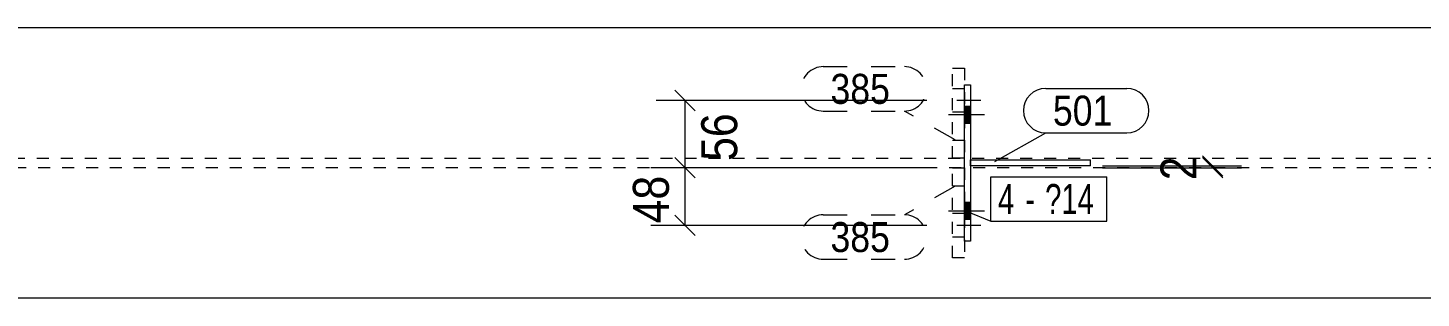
# Model space of a CAD drawing. Header units: millimetres. Extents: x 2 to 1174, y 1 to 825.
# Drawn here: x 702.1 to 818.3, y 608.4 to 630.9 of the extents above; entities that cross this region are included whole.
import ezdxf

# ---------------------------------------------------------------- set-up
doc = ezdxf.new("R2010")
doc.units = ezdxf.units.MM
for name, pattern in [('XKITLINE00', [0]), ('XKITLINE01', [4, 1, -1, 1, -1]), ('XKITLINE02', [4, 2, -2])]:
    doc.linetypes.add(name, pattern=pattern)
for name, color, linetype, lineweight in [('Bolt', 3, 'Continuous', 0), ('BoltMark', 7, 'Continuous', 0), ('Dimensions', 7, 'Continuous', 0), ('Part', 2, 'Continuous', 0), ('PartMark', 7, 'Continuous', 0)]:
    doc.layers.add(name, color=color, linetype=linetype, lineweight=lineweight)
doc.styles.add('ARIAL', font='ARIAL.TTF')
doc.styles.add('ARIAL_NARROW', font='ARIALN.TTF')

# ---------------------------------------------------------------- blocks, each defined once
blk = doc.blocks.new('*A110')
at = {"layer": 'Part', "color": 7, "linetype": 'XKITLINE01', "lineweight": 0}
for p, q in [((779.24, 620.09), (779.24, 627.59)), ((779.24, 627.59), (780.24, 627.59)), ((780.24, 627.59), (780.24, 620.09)), ((779.24, 621.59), (780.24, 621.59)), ((780.24, 620.09), (779.24, 620.09))]:
    blk.add_line(p, q, dxfattribs=at)
blk = doc.blocks.new('*A111')
at = {"layer": 'Part', "color": 7, "linetype": 'XKITLINE01', "lineweight": 0}
for p, q in [((779.24, 611.79), (779.24, 619.29)), ((779.24, 619.29), (780.24, 619.29)), ((780.24, 619.29), (780.24, 611.79)), ((779.24, 617.79), (780.24, 617.79)), ((780.24, 611.79), (779.24, 611.79))]:
    blk.add_line(p, q, dxfattribs=at)
blk = doc.blocks.new('*A112')
at = {"layer": 'Part', "color": 2, "linetype": 'XKITLINE00', "lineweight": 0}
for p, q in [((780.74, 619.94), (790.74, 619.94)), ((790.74, 619.44), (780.74, 619.44)), ((790.74, 619.44), (790.74, 619.94))]:
    blk.add_line(p, q, dxfattribs=at)
at = {"layer": 'Part', "color": 7, "linetype": 'XKITLINE01', "lineweight": 0}
blk.add_line((780.74, 619.44), (780.74, 619.94), dxfattribs=at)
blk.add_line((780.74, 619.44), (780.74, 619.94), dxfattribs=at)
blk = doc.blocks.new('*A113')
at = {"layer": 'Part', "color": 2, "linetype": 'XKITLINE00', "lineweight": 0}
for p, q in [((780.24, 626.19), (780.74, 626.19)), ((780.24, 613.19), (780.24, 626.19)), ((780.74, 626.19), (780.74, 613.19)), ((780.74, 613.19), (780.24, 613.19))]:
    blk.add_line(p, q, dxfattribs=at)
blk = doc.blocks.new('*A114')
at = {"layer": 'Part', "color": 7, "linetype": 'XKITLINE01', "lineweight": 0}
for p, q in [((910.67, 630.94), (522.88, 630.94)), ((910.67, 608.44), (522.88, 608.44))]:
    blk.add_line(p, q, dxfattribs=at)
blk = doc.blocks.new('*A115')
at = {"layer": 'Part', "color": 2, "linetype": 'XKITLINE00', "lineweight": 0}
for p, q in [((921.97, 630.94), (522.88, 630.94)), ((921.97, 608.44), (522.88, 608.44))]:
    blk.add_line(p, q, dxfattribs=at)
blk = doc.blocks.new('*A126')
at = {"layer": 'Part', "color": 7, "linetype": 'XKITLINE01', "lineweight": 0}
for p, q in [((522.88, 620.09), (921.97, 620.09)), ((921.97, 619.29), (522.88, 619.29))]:
    blk.add_line(p, q, dxfattribs=at)
blk = doc.blocks.new('*A149')
at = {"layer": 'Bolt', "color": 3, "linetype": 'XKITLINE02', "lineweight": 0}
for p, q in [((780.24, 625.87), (779.24, 625.87)), ((781.59, 624.89), (778.09, 624.89)), ((780.24, 623.91), (779.24, 623.91))]:
    blk.add_line(p, q, dxfattribs=at)
blk = doc.blocks.new('*A150')
at = {"layer": 'Bolt', "color": 3, "linetype": 'XKITLINE02', "lineweight": 0}
for p, q in [((780.24, 615.47), (779.24, 615.47)), ((781.59, 614.49), (778.09, 614.49)), ((780.24, 613.51), (779.24, 613.51))]:
    blk.add_line(p, q, dxfattribs=at)
blk = doc.blocks.new('*A151')
at = {"layer": 'Bolt'}
for points in [[(780.24, 624.39), (780.74, 624.39), (780.74, 622.99), (780.24, 622.99)], [(780.24, 624.39), (780.74, 624.39), (780.74, 622.99), (780.24, 622.99)], [(780.24, 616.39), (780.74, 616.39), (780.74, 614.99), (780.24, 614.99)], [(780.24, 616.39), (780.74, 616.39), (780.74, 614.99), (780.24, 614.99)]]:
    blk.add_hatch(color=3, dxfattribs=at).paths.add_polyline_path(points, flags=17)
at = {"layer": 'Bolt', "color": 3, "linetype": 'XKITLINE00', "lineweight": 0}
for p, q in [((780.74, 624.39), (780.24, 624.39)), ((780.74, 624.39), (780.24, 624.39)), ((781.9, 623.69), (778.9, 623.69)), ((781.9, 623.69), (778.9, 623.69)), ((780.74, 622.99), (780.24, 622.99)), ((780.74, 622.99), (780.24, 622.99)), ((780.74, 616.39), (780.24, 616.39)), ((780.74, 616.39), (780.24, 616.39)), ((781.9, 615.69), (778.9, 615.69)), ((781.9, 615.69), (778.9, 615.69)), ((780.74, 614.99), (780.24, 614.99)), ((780.74, 614.99), (780.24, 614.99))]:
    blk.add_line(p, q, dxfattribs=at)
blk = doc.blocks.new('*A326')
at = {"layer": 'Dimensions', "color": 7, "linetype": 'XKITLINE00', "lineweight": 0}
for p, q in [((756.08, 620.14), (757.78, 618.44)), ((777.09, 619.29), (754.08, 619.29)), ((756.93, 614.49), (756.93, 619.29)), ((756.08, 615.34), (757.78, 613.64)), ((777.09, 614.49), (754.08, 614.49))]:
    blk.add_line(p, q, dxfattribs=at)
at = {"layer": 'Dimensions', "color": 3}
for p in [(756.93, 619.29), (756.93, 614.49)]:
    blk.add_point(p, dxfattribs=at)
at = {"layer": 'Dimensions', "color": 3, "style": 'ARIAL', "width": 0.85}
blk.add_text('48', height=3, rotation=90.0002, dxfattribs=at).set_placement((755.58, 614.66))
blk = doc.blocks.new('*A327')
at = {"layer": 'Dimensions', "color": 7, "linetype": 'XKITLINE00', "lineweight": 0}
for p, q in [((756.08, 625.74), (757.78, 624.04)), ((777.09, 624.89), (754.53, 624.89)), ((756.93, 619.29), (756.93, 624.89)), ((756.08, 620.14), (757.78, 618.44)), ((777.09, 619.29), (754.53, 619.29))]:
    blk.add_line(p, q, dxfattribs=at)
at = {"layer": 'Dimensions', "color": 3}
for p in [(756.93, 624.89), (756.93, 619.29)]:
    blk.add_point(p, dxfattribs=at)
at = {"layer": 'Dimensions', "color": 3, "style": 'ARIAL', "width": 0.85}
blk.add_text('56', height=3, rotation=90.0002, dxfattribs=at).set_placement((761.28, 619.86))
blk = doc.blocks.new('*A328')
at = {"layer": 'Dimensions', "color": 7, "linetype": 'XKITLINE00', "lineweight": 0}
for p, q in [((791.74, 619.44), (803.33, 619.44)), ((800.08, 620.29), (801.78, 618.59)), ((800.08, 620.14), (801.78, 618.44)), ((800.93, 619.29), (800.93, 619.44)), ((791.74, 619.29), (803.33, 619.29))]:
    blk.add_line(p, q, dxfattribs=at)
at = {"layer": 'Dimensions', "color": 3}
for p in [(800.93, 619.44), (800.93, 619.29)]:
    blk.add_point(p, dxfattribs=at)
at = {"layer": 'Dimensions', "color": 3, "style": 'ARIAL', "width": 0.85}
blk.add_text('2', height=3, rotation=90.0002, dxfattribs=at).set_placement((799.58, 618.25))
blk = doc.blocks.new('*A332')
at = {"layer": 'BoltMark', "color": 7, "linetype": 'XKITLINE00', "lineweight": 0}
for p, q in [((782.43, 618.54), (792.12, 618.54)), ((782.43, 614.84), (782.43, 618.54)), ((792.12, 614.84), (792.12, 618.54)), ((780.4, 615.69), (782.43, 614.84)), ((782.43, 614.84), (792.12, 614.84))]:
    blk.add_line(p, q, dxfattribs=at)
at = {"layer": 'BoltMark', "color": 3, "style": 'ARIAL_NARROW', "width": 0.85}
for s, p in [('4', (783.03, 615.44)), ('?14', (786.96, 615.44)), ('-', (785.3, 615.44))]:
    blk.add_text(s, height=2.5, dxfattribs=at).set_placement(p)
blk = doc.blocks.new('*A347')
at = {"layer": 'PartMark', "color": 7, "linetype": 'XKITLINE00', "lineweight": 0}
for p, q in [((787.01, 625.9), (793.77, 625.9)), ((782.77, 619.81), (787.01, 622.2)), ((787.01, 622.2), (793.77, 622.2))]:
    blk.add_line(p, q, dxfattribs=at)
for centre, start, end in [((787.01, 624.05), 90, 270), ((793.77, 624.05), 270, 90)]:
    blk.add_arc(centre, 1.85, start, end, dxfattribs=at)
at = {"layer": 'PartMark', "color": 3, "style": 'ARIAL', "width": 0.85}
blk.add_text('501', height=2.5, dxfattribs=at).set_placement((787.61, 622.8))
blk = doc.blocks.new('*A348')
at = {"layer": 'PartMark', "color": 7, "linetype": 'XKITLINE02', "lineweight": 0}
for p, q in [((779.47, 617.76), (775.22, 615.37)), ((768.46, 615.37), (775.22, 615.37)), ((768.46, 611.67), (775.22, 611.67))]:
    blk.add_line(p, q, dxfattribs=at)
for centre, start, end in [((768.46, 613.52), 90, 270), ((775.22, 613.52), 270, 90)]:
    blk.add_arc(centre, 1.85, start, end, dxfattribs=at)
at = {"layer": 'PartMark', "color": 3, "style": 'ARIAL', "width": 0.85}
blk.add_text('385', height=2.5, dxfattribs=at).set_placement((769.06, 612.27))
blk = doc.blocks.new('*A349')
at = {"layer": 'PartMark', "color": 7, "linetype": 'XKITLINE02', "lineweight": 0}
for p, q in [((768.46, 627.71), (775.22, 627.71)), ((768.46, 624.01), (775.22, 624.01)), ((779.47, 621.62), (775.22, 624.01))]:
    blk.add_line(p, q, dxfattribs=at)
for centre, start, end in [((768.46, 625.86), 90, 270), ((775.22, 625.86), 270, 90)]:
    blk.add_arc(centre, 1.85, start, end, dxfattribs=at)
at = {"layer": 'PartMark', "color": 3, "style": 'ARIAL', "width": 0.85}
blk.add_text('385', height=2.5, dxfattribs=at).set_placement((769.06, 624.61))

msp = doc.modelspace()

# ---------------------------------------------------------------- block references
at = {"lineweight": 0}
for name in ['*A114', '*A115', '*A349', '*A110', '*A327', '*A149', '*A113', '*A347', '*A151', '*A126', '*A326', '*A112', '*A328', '*A111', '*A332', '*A348', '*A150']:
    msp.add_blockref(name, (0, 0), dxfattribs=at)

doc.saveas('drawing.dxf')
